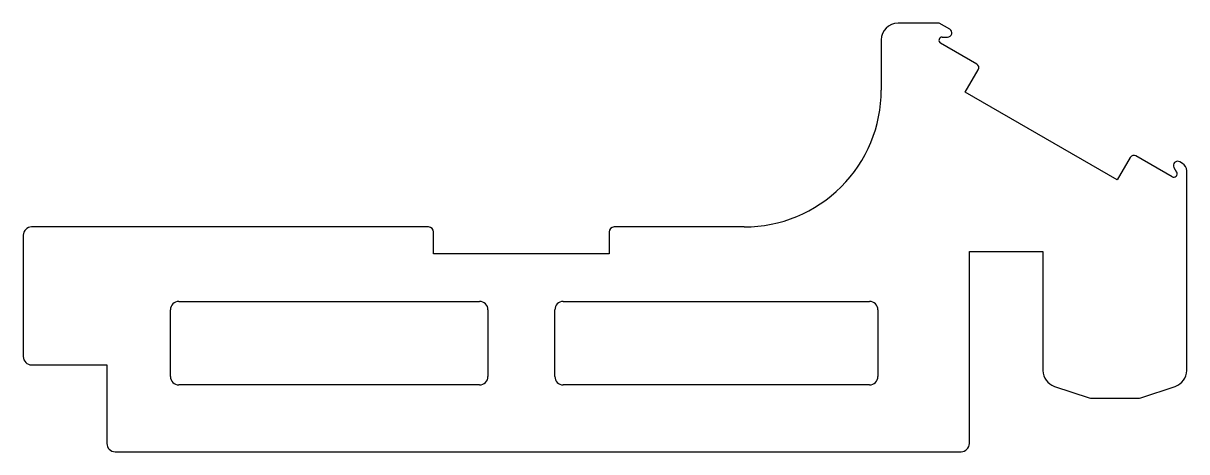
# Model space of a CAD drawing. Extents: x 1759.6 to 1829.2, y 2241.3 to 2267.
import ezdxf

# ---------------------------------------------------------------- set-up
doc = ezdxf.new("R2010")
doc.units = 0
doc.layers.get('0').update_dxf_attribs({"linetype": 'CONTINUOUS'})

msp = doc.modelspace()

# ---------------------------------------------------------------- linework, layer by layer
for p, q in [((1814.403, 2266.979), (1811.931, 2266.979)), ((1815.026, 2266.619), (1814.403, 2266.979)), ((1810.931, 2265.979), (1810.931, 2262.979)), ((1816.64, 2264.533), (1814.478, 2265.781)), ((1814.579, 2266.154), (1814.9, 2266.153)), ((1815.957, 2262.849), (1816.732, 2264.191)), ((1825.05, 2257.599), (1815.957, 2262.849)), ((1825.825, 2258.941), (1825.05, 2257.599)), ((1828.329, 2257.784), (1826.166, 2259.033)), ((1828.953, 2258.578), (1828.781, 2258.678)), ((1828.44, 2258.336), (1828.601, 2258.058)), ((1829.203, 2246.184), (1829.203, 2258.145)), ((1783.853, 2254.779), (1760.103, 2254.779)), ((1784.153, 2253.179), (1784.153, 2254.479)), ((1794.653, 2254.479), (1794.653, 2253.179)), ((1802.731, 2254.779), (1794.953, 2254.779)), ((1759.603, 2254.279), (1759.603, 2247.019)), ((1794.653, 2253.179), (1784.153, 2253.179)), ((1816.203, 2241.819), (1816.203, 2253.319)), ((1816.203, 2253.319), (1820.603, 2253.319)), ((1820.603, 2253.319), (1820.603, 2246.184)), ((1768.903, 2250.319), (1786.903, 2250.319)), ((1791.903, 2250.319), (1810.231, 2250.319)), ((1768.403, 2245.819), (1768.403, 2249.819)), ((1787.403, 2249.819), (1787.403, 2245.819)), ((1791.403, 2245.819), (1791.403, 2249.819)), ((1810.731, 2249.819), (1810.731, 2245.819)), ((1760.103, 2246.519), (1764.603, 2246.519)), ((1764.603, 2246.519), (1764.603, 2241.819)), ((1786.903, 2245.319), (1768.903, 2245.319)), ((1810.231, 2245.319), (1791.903, 2245.319)), ((1821.287, 2245.235), (1823.359, 2244.544)), ((1826.448, 2244.544), (1828.519, 2245.235)), ((1823.517, 2244.519), (1826.29, 2244.519)), ((1765.103, 2241.319), (1815.703, 2241.319))]:
    msp.add_line(p, q)
for centre, radius, start, end in [((1811.931, 2265.979), 1, 90, 180), ((1814.901, 2266.403), 0.25, 269.74479, 60), ((1814.578, 2265.954), 0.2, 89.74542, 240.00012), ((1816.515, 2264.316), 0.25, 329.99999, 59.99999), ((1802.731, 2262.979), 8.2, 269.99999, 360), ((1826.041, 2258.816), 0.25, 59.99999, 149.99999), ((1828.656, 2258.462), 0.25, 59.99999, 210.25479), ((1828.703, 2258.145), 0.5, 0, 59.99999), ((1828.429, 2257.957), 0.2, 240.0001, 30.25483), ((1760.103, 2254.279), 0.5, 90, 180), ((1783.853, 2254.479), 0.3, 0, 90), ((1794.953, 2254.479), 0.3, 90, 180), ((1768.903, 2249.819), 0.5, 89.99999, 179.9999), ((1786.903, 2249.819), 0.5, 0.0001, 90.00012), ((1791.903, 2249.819), 0.5, 90.00031, 179.9999), ((1810.231, 2249.819), 0.5, 0.0001, 90.00012), ((1760.103, 2247.019), 0.5, 180, 270), ((1821.603, 2246.184), 1, 180, 251.56506), ((1828.203, 2246.184), 1, 288.43494, 0), ((1768.903, 2245.819), 0.5, 180.00004, 270.00001), ((1786.903, 2245.819), 0.5, 269.99988, 359.99996), ((1791.903, 2245.819), 0.5, 180.00004, 269.99969), ((1810.231, 2245.819), 0.5, 269.99988, 359.99996), ((1823.517, 2245.019), 0.5, 251.56506, 270), ((1826.29, 2245.019), 0.5, 270, 288.43494), ((1765.103, 2241.819), 0.5, 180, 270), ((1815.703, 2241.819), 0.5, 270, 0)]:
    msp.add_arc(centre, radius, start, end)

doc.saveas('drawing.dxf')
